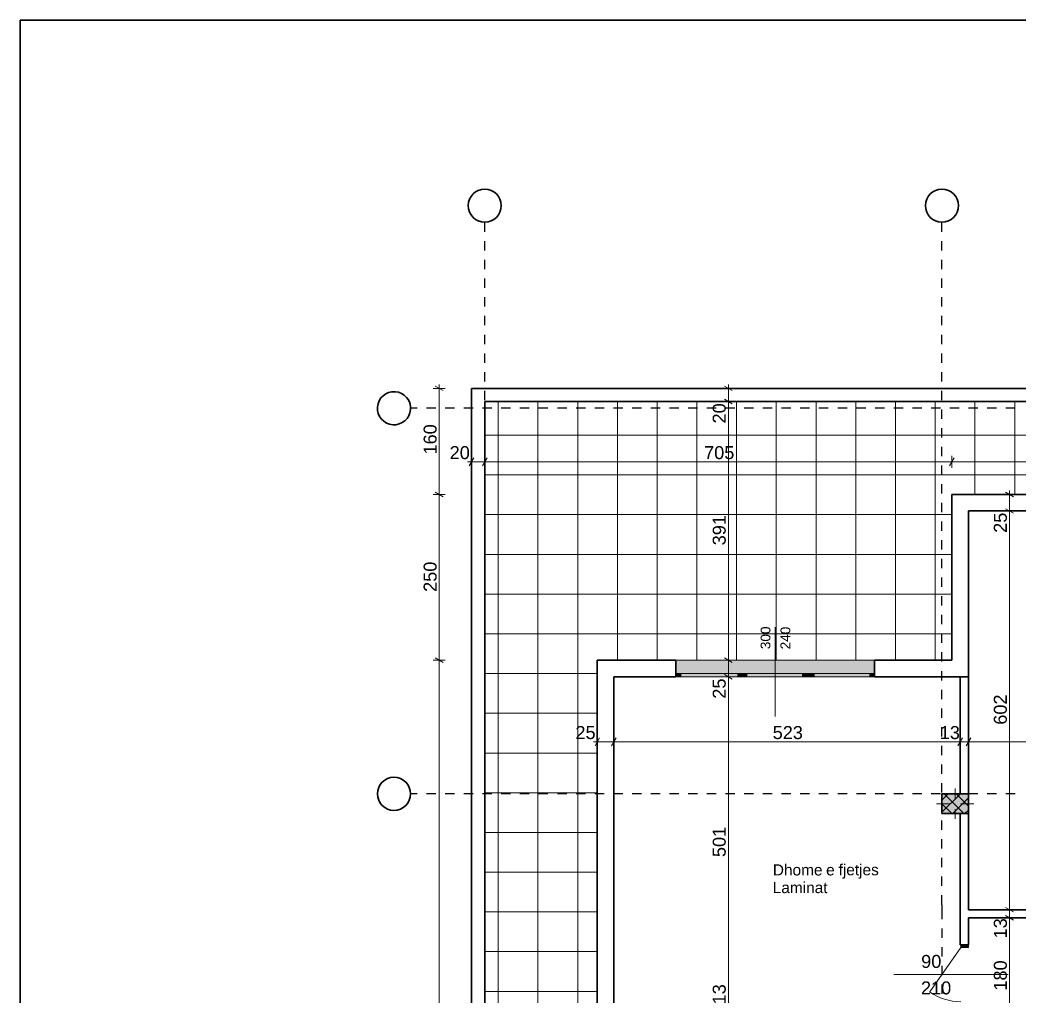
# Model space of a CAD drawing. Header units: centimetres. Extents: x -2434 to 2614, y -2658 to 878.
# Drawn here: x -2404 to -894, y -597 to 878 of the extents above; entities that cross this region are included whole.
import ezdxf

# ---------------------------------------------------------------- set-up
doc = ezdxf.new("R2010")
doc.units = ezdxf.units.CM
for name, color, linetype, true_color in [('PDF_Annotation - Text', 7, 'Continuous', 0xa80f02), ('PDF_Geometry', 7, 'Continuous', 0x999999), ('PDF_Structural - Shear', 7, 'Continuous', 0xdf0000)]:
    doc.layers.add(name, color=color, linetype=linetype, true_color=true_color)
doc.layers.add('PDF_Dimensioning - General', color=7, linetype='Continuous')
doc.layers.add('PDF_Structural - Bearing', color=7, linetype='Continuous')
doc.styles.add('PDF Arial', font='')
doc.styles.get('PDF Arial').set_extended_font_data('Arial')

msp = doc.modelspace()

# ---------------------------------------------------------------- linework, layer by layer
at = {"layer": 'PDF_Dimensioning - General', "lineweight": 13}
for points in [[(-1762, 321.1), (-1780, 321.1)], [(-1765, 317.7), (-1777, 324.6)], [(-1771, 321.1), (-1771, 327)], [(-1771, 160.9), (-1771, 321.1)], [(-1325.3, 321.1), (-1343.3, 321.1)], [(-1328.3, 317.7), (-1340.3, 324.6)], [(-1334.3, 321.1), (-1334.3, 327)], [(-1334.3, 301.1), (-1334.3, 321.1)], [(-1340.3, 304.6), (-1328.3, 297.6)], [(-1325.3, 301.1), (-1343.3, 301.1)], [(-1334.3, -89.7), (-1334.3, 301.1)], [(-1718.8, 216.2), (-1725.8, 204.2)], [(-1722.3, 201.2), (-1722.3, 219.2)], [(-1698.8, 216.2), (-1705.7, 204.2)], [(-1702.3, 201.2), (-1702.3, 219.2)], [(-993.1, 216.2), (-1000, 204.2)], [(-996.6, 201.2), (-996.6, 219.2)], [(-1728.2, 210.2), (-1722.3, 210.2)], [(-1722.3, 210.2), (-1702.3, 210.2)], [(-1702.3, 210.2), (-996.6, 210.2)], [(-996.6, 210.2), (349.5, 210.2)], [(-909.6, 160.9), (-909.6, 166.8)], [(-1762, 160.9), (-1780, 160.9)], [(-1777, 164.4), (-1765, 157.4)], [(-1771, -89.7), (-1771, 160.9)], [(-900.6, 160.9), (-918.6, 160.9)], [(-903.6, 157.4), (-915.6, 164.4)], [(-909.6, 135.9), (-909.6, 160.9)], [(-915.6, 139.3), (-903.6, 132.4)], [(-900.6, 135.9), (-918.6, 135.9)], [(-909.6, -466.6), (-909.6, 135.9)], [(-1762, -89.7), (-1780, -89.7)], [(-1777, -86.2), (-1765, -93.2)], [(-1771, -1229.6), (-1771, -89.7)], [(-1325.3, -89.7), (-1343.3, -89.7)], [(-1340.3, -86.2), (-1328.3, -93.2)], [(-1334.3, -114.7), (-1334.3, -89.7)], [(-1325.3, -114.7), (-1343.3, -114.7)], [(-1340.3, -111.3), (-1328.3, -118.2)], [(-1334.3, -616.1), (-1334.3, -114.7)], [(-1528.8, -206.8), (-1535.7, -218.8)], [(-1532.2, -221.8), (-1532.2, -203.8)], [(-1503.8, -206.8), (-1510.7, -218.8)], [(-1507.2, -221.8), (-1507.2, -203.8)], [(-980.6, -206.8), (-987.5, -218.8)], [(-984.1, -221.8), (-984.1, -203.8)], [(-968.1, -206.8), (-975, -218.8)], [(-971.6, -221.8), (-971.6, -203.8)], [(-1538.1, -212.8), (-1532.2, -212.8)], [(-1532.2, -212.8), (-1507.2, -212.8)], [(-1507.2, -212.8), (-984.1, -212.8)], [(-984.1, -212.8), (-971.6, -212.8)], [(-971.6, -212.8), (324.4, -212.8)], [(-900.6, -466.6), (-918.6, -466.6)], [(-915.6, -463.1), (-903.6, -470)], [(-909.6, -479.1), (-909.6, -466.6)], [(-900.6, -479.1), (-918.6, -479.1)], [(-915.6, -475.6), (-903.6, -482.6)], [(-909.6, -659.2), (-909.6, -479.1)]]:
    msp.add_lwpolyline(points, dxfattribs=at)
at = {"layer": 'PDF_Geometry', "color": 7, "lineweight": 35}
for points in [[(-2404.3, -2627.7), (-2404.3, 877.7)], [(-2404.3, 877.7), (2587, 877.7)]]:
    msp.add_lwpolyline(points, dxfattribs=at)
at = {"layer": 'PDF_Geometry', "color": 7, "lineweight": 13}
for points in [[(-656.6, 301.1), (-1702.3, 301.1)], [(-1702.3, 301.1), (-1702.3, -1381.2)], [(-996.6, 160.9), (-996.6, -89.7)], [(349.5, 160.9), (-996.6, 160.9)], [(349.5, 160.9), (-996.6, 160.9)], [(-996.6, 160.9), (-996.6, -89.7)], [(-1532.2, -89.7), (-1532.2, -1229.6)], [(-996.6, -89.7), (-1532.2, -89.7)], [(-996.6, -89.7), (-1532.2, -89.7)], [(-1532.2, -89.7), (-1532.2, -1229.6)]]:
    msp.add_lwpolyline(points, dxfattribs=at)
at = {"layer": 'PDF_Geometry', "lineweight": 13}
for points in [[(-1682, -1381.2), (-1682, 301.1)], [(-1621.9, -1381.2), (-1621.9, 301.1)], [(-1561.9, -1381.2), (-1561.9, 301.1)], [(-1501.9, -89.7), (-1501.9, 301.1)], [(-1441.9, -89.7), (-1441.9, 301.1)], [(-1381.8, -89.7), (-1381.8, 301.1)], [(-1321.8, -89.7), (-1321.8, 301.1)], [(-1261.8, -89.7), (-1261.8, 301.1)], [(-1201.8, -89.7), (-1201.8, 301.1)], [(-1141.8, -89.7), (-1141.8, 301.1)], [(-1081.7, -89.7), (-1081.7, 301.1)], [(-1021.7, -89.7), (-1021.7, 301.1)], [(-961.7, 160.9), (-961.7, 301.1)], [(-901.7, 160.9), (-901.7, 301.1)], [(-1702.3, 250.3), (1540.9, 250.3)], [(-1702.3, 190.3), (1540.9, 190.3)], [(-1702.3, 130.3), (-996.6, 130.3)], [(-1702.3, 70.3), (-996.6, 70.3)], [(-1702.3, 10.2), (-996.6, 10.2)], [(-1702.3, -49.8), (-996.6, -49.8)], [(-1702.3, -109.8), (-1532.2, -109.8)], [(-1702.3, -169.8), (-1532.2, -169.8)], [(-1702.3, -229.9), (-1532.2, -229.9)], [(-1702.3, -289.9), (-1532.2, -289.9)], [(-1702.3, -349.9), (-1532.2, -349.9)], [(-1702.3, -409.9), (-1532.2, -409.9)], [(-1702.3, -470), (-1532.2, -470)], [(-1702.3, -530), (-1532.2, -530)], [(-1702.3, -590), (-1532.2, -590)]]:
    msp.add_lwpolyline(points, dxfattribs=at)
at = {"layer": 'PDF_Structural - Bearing', "lineweight": 35}
for points in [[(-676.6, 321.1), (-1722.3, 321.1)], [(-1722.3, 321.1), (-1722.3, 301.1)], [(-1722.3, 301.1), (-1722.3, -1401.2)], [(-1702.3, 301.1), (-676.6, 301.1)], [(-1702.3, -1381.2), (-1702.3, 301.1)], [(-833.3, 160.9), (-996.6, 160.9)], [(-996.6, 160.9), (-996.6, 135.9)], [(-996.6, 135.9), (-996.6, -89.7)], [(-971.6, 135.9), (-833.3, 135.9)], [(-971.6, -114.7), (-971.6, 135.9)], [(-1413.4, -89.7), (-1532.2, -89.7)], [(-1532.2, -89.7), (-1532.2, -114.7)], [(-1413.4, -109.7), (-1413.4, -89.7)], [(-1413.4, -109.7), (-1413.4, -89.7)], [(-1113.3, -109.7), (-1113.3, -89.7)], [(-996.6, -89.7), (-1113.3, -89.7)], [(-1113.3, -109.7), (-1113.3, -89.7)], [(-1532.2, -114.7), (-1532.2, -1229.6)], [(-1507.2, -114.7), (-1413.4, -114.7)], [(-1507.2, -1204.6), (-1507.2, -114.7)], [(-1413.4, -114.7), (-1413.4, -109.7)], [(-1413.4, -114.7), (-1413.4, -109.7)], [(-1413.4, -114.7), (-1413.4, -109.7)], [(-1113.3, -114.7), (-1113.3, -109.7)], [(-1113.3, -114.7), (-1113.3, -109.7)], [(-1113.3, -114.7), (-1113.3, -109.7)], [(-1113.3, -114.7), (-996.6, -114.7)], [(-971.6, -114.7), (-996.6, -114.7)], [(-971.6, -114.7), (-984.1, -114.7)], [(-984.1, -114.7), (-984.1, -291.5)], [(-971.6, -291.5), (-971.6, -114.7)], [(-971.6, -291.5), (-1011.6, -291.5)], [(-1011.6, -291.5), (-1011.6, -321.5)], [(-971.6, -321.5), (-971.6, -291.5)], [(-1011.6, -321.5), (-971.6, -321.5)], [(-984.1, -321.5), (-984.1, -519.6)], [(-971.6, -466.6), (-971.6, -321.5)], [(-410, -466.6), (-971.6, -466.6)], [(-971.6, -479.1), (-194.2, -479.1)], [(-971.6, -519.6), (-971.6, -479.1)], [(-984.1, -519.6), (-984.1, -515.9)], [(-984.1, -519.6), (-984.1, -515.9)], [(-984.1, -519.6), (-984.1, -515.9)], [(-983.1, -519.6), (-984.1, -519.6)], [(-983.1, -519.6), (-984.1, -519.6)], [(-983.1, -519.6), (-984.1, -519.6)], [(-971.6, -519.6), (-983.1, -519.6)], [(-971.6, -519.6), (-983.1, -519.6)], [(-971.6, -519.6), (-983.1, -519.6)], [(-971.6, -519.6), (-971.6, -515.9)], [(-971.6, -519.6), (-971.6, -515.9)], [(-971.6, -519.6), (-971.6, -515.9)]]:
    msp.add_lwpolyline(points, dxfattribs=at)
at = {"layer": 'PDF_Structural - Bearing', "lineweight": 13}
for points in [[(-1263.4, -39.7), (-1263.4, -174.7)], [(-1011.6, -319.3), (-983.8, -291.5)], [(-1011.6, -300.9), (-1002.2, -291.5)], [(-978.4, -321.5), (-1008.4, -291.5)], [(-995.4, -321.5), (-971.6, -297.7)], [(-971.6, -310), (-990, -291.5)], [(-971.6, -291.6), (-971.6, -291.5)], [(-996.8, -321.5), (-1011.6, -306.7)], [(-977, -321.5), (-971.6, -316)], [(-1084.1, -564.6), (-911.5, -564.6)]]:
    msp.add_lwpolyline(points, dxfattribs=at)
at = {"layer": 'PDF_Structural - Bearing', "color": 30, "lineweight": 18, "true_color": 0xff6600}
for points in [[(-1413.4, -89.7), (-1113.3, -89.7)], [(-1413.4, -114.7), (-1113.3, -114.7)], [(-1320.2, -109.7), (-1405.9, -109.7)], [(-1405.9, -114.7), (-1320.2, -114.7)], [(-1222.1, -109.7), (-1306.6, -109.7)], [(-1306.6, -114.7), (-1222.1, -114.7)], [(-1120.8, -109.7), (-1204.6, -109.7)], [(-1204.6, -114.7), (-1120.8, -114.7)], [(-983.1, -523.6), (-1030.1, -590.8)]]:
    msp.add_lwpolyline(points, dxfattribs=at)
at = {"layer": 'PDF_Structural - Bearing', "color": 30, "lineweight": 20, "true_color": 0xff6600}
for points in [[(-1405.9, -109.7), (-1413.4, -109.7)], [(-1413.4, -114.7), (-1405.9, -114.7)], [(-1405.9, -114.7), (-1405.9, -109.7)], [(-1313.4, -109.7), (-1320.2, -109.7)], [(-1320.2, -109.7), (-1320.2, -114.7)], [(-1320.2, -114.7), (-1313.4, -114.7)], [(-1306.6, -109.7), (-1313.4, -109.7)], [(-1313.4, -114.7), (-1306.6, -114.7)], [(-1306.6, -114.7), (-1306.6, -109.7)], [(-1213.4, -109.7), (-1222.1, -109.7)], [(-1222.1, -109.7), (-1222.1, -114.7)], [(-1222.1, -114.7), (-1213.4, -114.7)], [(-1204.6, -109.7), (-1213.4, -109.7)], [(-1213.4, -114.7), (-1204.6, -114.7)], [(-1204.6, -114.7), (-1204.6, -109.7)], [(-1113.3, -109.7), (-1120.8, -109.7)], [(-1120.8, -109.7), (-1120.8, -114.7)], [(-1120.8, -114.7), (-1113.3, -114.7)], [(-983.1, -519.6), (-983.1, -523.6)], [(-971.6, -519.6), (-983.1, -519.6)], [(-983.1, -523.6), (-971.6, -523.6)], [(-971.6, -523.6), (-971.6, -519.6)]]:
    msp.add_lwpolyline(points, dxfattribs=at)
at = {"layer": 'PDF_Structural - Bearing', "color": 1, "lineweight": 0}
for points in [[(-991.6, -298.5), (-991.6, -283.5)], [(-999.6, -306.5), (-1019.6, -306.5)], [(-991.6, -306.5), (-991.6, -306.5)], [(-991.6, -314.5), (-991.6, -329.5)], [(-983.6, -306.5), (-963.6, -306.5)]]:
    msp.add_lwpolyline(points, dxfattribs=at)
at = {"layer": 'PDF_Structural - Bearing', "color": 30, "lineweight": 18, "true_color": 0xff6600}
msp.add_arc((-983.1, -523.6), 82.1, 235.0084, 270, dxfattribs=at)
at = {"layer": 'PDF_Structural - Bearing', "color": 7, "true_color": 0xffffff, "transparency": 33554559}
for points in [[(-1113.3, -114.7), (-1413.4, -114.7), (-1113.3, -89.7), (-1413.4, -89.7)], [(-1413.4, -114.7), (-1405.9, -114.7), (-1413.4, -109.7), (-1405.9, -109.7)], [(-1405.9, -114.7), (-1320.2, -114.7), (-1405.9, -109.7), (-1320.2, -109.7)], [(-1313.4, -109.7), (-1320.2, -109.7), (-1313.4, -114.7), (-1320.2, -114.7)], [(-1313.4, -114.7), (-1306.6, -114.7), (-1313.4, -109.7), (-1306.6, -109.7)], [(-1306.6, -114.7), (-1222.1, -114.7), (-1306.6, -109.7), (-1222.1, -109.7)], [(-1213.4, -109.7), (-1222.1, -109.7), (-1213.4, -114.7), (-1222.1, -114.7)], [(-1213.4, -114.7), (-1204.6, -114.7), (-1213.4, -109.7), (-1204.6, -109.7)], [(-1204.6, -114.7), (-1120.8, -114.7), (-1204.6, -109.7), (-1120.8, -109.7)], [(-1113.3, -109.7), (-1120.8, -109.7), (-1113.3, -114.7), (-1120.8, -114.7)], [(-971.6, -321.5), (-1011.6, -321.5), (-971.6, -291.5), (-1011.6, -291.5)], [(-983.1, -519.6), (-983.1, -523.6), (-971.6, -519.6), (-971.6, -523.6)]]:
    msp.add_solid(points, dxfattribs=at)
at = {"layer": 'PDF_Structural - Shear', "lineweight": 25}
for points in [[(-1702.3, 557.5), (-1702.3, 572.2)], [(-1011.6, 557.5), (-1011.6, 572.2)], [(-1702.3, 529.3), (-1702.3, 543.4)], [(-1011.6, 529.3), (-1011.6, 543.4)], [(-1702.3, 501.1), (-1702.3, 515.2)], [(-1011.6, 501.1), (-1011.6, 515.2)], [(-1702.3, 472.8), (-1702.3, 486.9)], [(-1011.6, 472.8), (-1011.6, 486.9)], [(-1702.3, 444.6), (-1702.3, 458.7)], [(-1011.6, 444.6), (-1011.6, 458.7)], [(-1702.3, 416.4), (-1702.3, 430.5)], [(-1011.6, 416.4), (-1011.6, 430.5)], [(-1702.3, 388.1), (-1702.3, 402.2)], [(-1011.6, 388.1), (-1011.6, 402.2)], [(-1702.3, 359.9), (-1702.3, 374)], [(-1011.6, 359.9), (-1011.6, 374)], [(-1702.3, 331.7), (-1702.3, 345.8)], [(-1011.6, 331.7), (-1011.6, 345.8)], [(-1702.3, 303.4), (-1702.3, 317.5)], [(-1011.6, 303.4), (-1011.6, 317.5)], [(-1804.4, 291.1), (-1814.4, 291.1)], [(-1776.2, 291.1), (-1790.3, 291.1)], [(-1747.9, 291.1), (-1762, 291.1)], [(-1719.7, 291.1), (-1733.8, 291.1)], [(-1691.5, 291.1), (-1705.6, 291.1)], [(-1702.3, 275.2), (-1702.3, 289.3)], [(-1663.2, 291.1), (-1677.3, 291.1)], [(-1635, 291.1), (-1649.1, 291.1)], [(-1606.8, 291.1), (-1620.9, 291.1)], [(-1578.5, 291.1), (-1592.6, 291.1)], [(-1550.3, 291.1), (-1564.4, 291.1)], [(-1522.1, 291.1), (-1536.2, 291.1)], [(-1493.8, 291.1), (-1507.9, 291.1)], [(-1465.6, 291.1), (-1479.7, 291.1)], [(-1437.4, 291.1), (-1451.5, 291.1)], [(-1409.1, 291.1), (-1423.2, 291.1)], [(-1380.9, 291.1), (-1395, 291.1)], [(-1352.7, 291.1), (-1366.8, 291.1)], [(-1324.4, 291.1), (-1338.5, 291.1)], [(-1296.2, 291.1), (-1310.3, 291.1)], [(-1268, 291.1), (-1282.1, 291.1)], [(-1239.7, 291.1), (-1253.8, 291.1)], [(-1211.5, 291.1), (-1225.6, 291.1)], [(-1183.3, 291.1), (-1197.4, 291.1)], [(-1155, 291.1), (-1169.1, 291.1)], [(-1126.8, 291.1), (-1140.9, 291.1)], [(-1098.6, 291.1), (-1112.7, 291.1)], [(-1070.3, 291.1), (-1084.4, 291.1)], [(-1042.1, 291.1), (-1056.2, 291.1)], [(-1013.9, 291.1), (-1028, 291.1)], [(-1011.6, 275.2), (-1011.6, 289.3)], [(-985.6, 291.1), (-999.7, 291.1)], [(-957.4, 291.1), (-971.5, 291.1)], [(-929.2, 291.1), (-943.3, 291.1)], [(-900.9, 291.1), (-915, 291.1)], [(-1702.3, 247), (-1702.3, 261.1)], [(-1011.6, 247), (-1011.6, 261.1)], [(-1702.3, 218.7), (-1702.3, 232.8)], [(-1011.6, 218.7), (-1011.6, 232.8)], [(-1702.3, 190.5), (-1702.3, 204.6)], [(-1011.6, 190.5), (-1011.6, 204.6)], [(-1702.3, 162.3), (-1702.3, 176.4)], [(-1011.6, 162.3), (-1011.6, 176.4)], [(-1702.3, 134), (-1702.3, 148.1)], [(-1011.6, 134), (-1011.6, 148.1)], [(-1702.3, 105.8), (-1702.3, 119.9)], [(-1011.6, 105.8), (-1011.6, 119.9)], [(-1702.3, 77.6), (-1702.3, 91.7)], [(-1011.6, 77.6), (-1011.6, 91.7)], [(-1702.3, 49.3), (-1702.3, 63.4)], [(-1011.6, 49.3), (-1011.6, 63.4)], [(-1702.3, 21.1), (-1702.3, 35.2)], [(-1011.6, 21.1), (-1011.6, 35.2)], [(-1702.3, -7.1), (-1702.3, 7)], [(-1011.6, -7.1), (-1011.6, 7)], [(-1702.3, -35.4), (-1702.3, -21.3)], [(-1011.6, -35.4), (-1011.6, -21.3)], [(-1702.3, -63.6), (-1702.3, -49.5)], [(-1011.6, -63.6), (-1011.6, -49.5)], [(-1702.3, -91.8), (-1702.3, -77.7)], [(-1011.6, -91.8), (-1011.6, -77.7)], [(-1702.3, -120.1), (-1702.3, -106)], [(-1011.6, -120.1), (-1011.6, -106)], [(-1702.3, -148.3), (-1702.3, -134.2)], [(-1011.6, -148.3), (-1011.6, -134.2)], [(-1702.3, -176.5), (-1702.3, -162.4)], [(-1011.6, -176.5), (-1011.6, -162.4)], [(-1702.3, -204.8), (-1702.3, -190.7)], [(-1011.6, -204.8), (-1011.6, -190.7)], [(-1702.3, -233), (-1702.3, -218.9)], [(-1011.6, -233), (-1011.6, -218.9)], [(-1702.3, -261.2), (-1702.3, -247.1)], [(-1011.6, -261.2), (-1011.6, -247.1)], [(-1702.3, -289.5), (-1702.3, -275.4)], [(-1011.6, -289.5), (-1011.6, -275.4)], [(-1804.4, -291.5), (-1814.4, -291.5)], [(-1776.2, -291.5), (-1790.3, -291.5)], [(-1747.9, -291.5), (-1762, -291.5)], [(-1719.7, -291.5), (-1733.8, -291.5)], [(-1691.5, -291.5), (-1705.6, -291.5)], [(-1663.2, -291.5), (-1677.3, -291.5)], [(-1635, -291.5), (-1649.1, -291.5)], [(-1606.8, -291.5), (-1620.9, -291.5)], [(-1578.5, -291.5), (-1592.6, -291.5)], [(-1550.3, -291.5), (-1564.4, -291.5)], [(-1522.1, -291.5), (-1536.2, -291.5)], [(-1493.8, -291.5), (-1507.9, -291.5)], [(-1465.6, -291.5), (-1479.7, -291.5)], [(-1437.4, -291.5), (-1451.5, -291.5)], [(-1409.1, -291.5), (-1423.2, -291.5)], [(-1380.9, -291.5), (-1395, -291.5)], [(-1352.7, -291.5), (-1366.8, -291.5)], [(-1324.4, -291.5), (-1338.5, -291.5)], [(-1296.2, -291.5), (-1310.3, -291.5)], [(-1268, -291.5), (-1282.1, -291.5)], [(-1239.7, -291.5), (-1253.8, -291.5)], [(-1211.5, -291.5), (-1225.6, -291.5)], [(-1183.3, -291.5), (-1197.4, -291.5)], [(-1155, -291.5), (-1169.1, -291.5)], [(-1126.8, -291.5), (-1140.9, -291.5)], [(-1098.6, -291.5), (-1112.7, -291.5)], [(-1070.3, -291.5), (-1084.4, -291.5)], [(-1042.1, -291.5), (-1056.2, -291.5)], [(-1013.9, -291.5), (-1028, -291.5)], [(-985.6, -291.5), (-999.7, -291.5)], [(-957.4, -291.5), (-971.5, -291.5)], [(-929.2, -291.5), (-943.3, -291.5)], [(-900.9, -291.5), (-915, -291.5)], [(-1702.3, -317.7), (-1702.3, -303.6)], [(-1011.6, -317.7), (-1011.6, -303.6)], [(-1702.3, -345.9), (-1702.3, -331.8)], [(-1011.6, -345.9), (-1011.6, -331.8)], [(-1702.3, -374.2), (-1702.3, -360.1)], [(-1011.6, -374.2), (-1011.6, -360.1)], [(-1702.3, -402.4), (-1702.3, -388.3)], [(-1011.6, -402.4), (-1011.6, -388.3)], [(-1702.3, -430.6), (-1702.3, -416.5)], [(-1011.6, -430.6), (-1011.6, -416.5)], [(-1702.3, -459.4), (-1702.3, -444.8)], [(-1011.6, -459.4), (-1011.6, -444.8)], [(-1702.3, -459.4), (-1702.3, -462.4)], [(-1702.3, -459.4), (-1702.3, -459.4)], [(-1702.3, -459.4), (-1702.3, -459.4)], [(-1702.3, -462.4), (-1702.3, -462.4)], [(-1702.3, -462.4), (-1702.3, -462.4)], [(-1702.3, -462.4), (-1702.3, -477.1)], [(-1011.6, -459.4), (-1011.6, -466.3)], [(-1011.6, -459.4), (-1011.6, -459.4)], [(-1011.6, -459.4), (-1011.6, -459.4)], [(-1011.6, -466.3), (-1011.6, -466.3)], [(-1011.6, -466.3), (-1011.6, -466.3)], [(-1011.6, -466.3), (-1011.6, -481)], [(-1702.3, -491.2), (-1702.3, -505.4)], [(-1011.6, -495.1), (-1011.6, -509.2)], [(-1702.3, -519.5), (-1702.3, -533.6)], [(-1011.6, -523.3), (-1011.6, -537.4)], [(-1702.3, -547.7), (-1702.3, -561.8)], [(-1011.6, -551.6), (-1011.6, -565.7)], [(-1702.3, -575.9), (-1702.3, -590.1)], [(-1011.6, -579.8), (-1011.6, -593.9)]]:
    msp.add_lwpolyline(points, dxfattribs=at)
at = {"layer": 'PDF_Structural - Shear', "color": 7, "lineweight": 35}
for centre in [(-1011.6, 597.2), (-1839.4, -291.5)]:
    msp.add_circle(centre, 25, dxfattribs=at)
for centre, major_axis, ratio in [((-1702.3, 597.2), (0, -25), 0.999937), ((-1839.4, 291.1), (-25, 1.8), 0.999953)]:
    msp.add_ellipse(centre, major_axis=major_axis, ratio=ratio, dxfattribs=at)

# ---------------------------------------------------------------- texts
at = {"layer": 'PDF_Annotation - Text', "char_height": 16.695, "attachment_point": 7, "style": 'PDF Arial'}
for s, insert in [('\\W0.999232;Dhome', (-1267.1, -415.1)), ('\\W1.001205;e', (-1186.6, -415.1)), ('\\W0.997411;fjetjes', (-1167.8, -419.7)), ('\\W0.998109;Laminat', (-1267.2, -441.8))]:
    msp.add_mtext(s, dxfattribs=dict(at, insert=insert))
at = {"layer": 'PDF_Dimensioning - General', "char_height": 19.642, "attachment_point": 7, "rotation": 90, "style": 'PDF Arial'}
for s, insert in [('\\W0.998735;20', (-1338, 268.1)), ('\\W0.998111;160', (-1774.7, 221.2)), ('\\W0.997762;391', (-1338, 84)), ('\\W0.998920;25', (-913.3, 102.8)), ('\\W0.997829;250', (-1774.7, 13.6)), ('\\W0.998920;25', (-1338, -147.8)), ('\\W0.997621;602', (-913.3, -187.1)), ('\\W0.997267;501', (-1338, -387.1)), ('\\W0.998309;13', (-913.3, -510)), ('\\W0.998111;180', (-913.3, -588.9)), ('\\W0.998309;13', (-1338, -609.7))]:
    msp.add_mtext(s, dxfattribs=dict(at, insert=insert))
at = {"layer": 'PDF_Dimensioning - General', "char_height": 19.642, "attachment_point": 7, "style": 'PDF Arial'}
for s, insert in [('\\W0.998735;20', (-1755.3, 213.9)), ('\\W0.997822;705', (-1370.9, 213.9)), ('\\W0.998920;25', (-1565.3, -209.1)), ('\\W0.997370;523', (-1267.3, -209.1)), ('\\W0.998309;13', (-1014.9, -209.1))]:
    msp.add_mtext(s, dxfattribs=dict(at, insert=insert))
at = {"layer": 'PDF_Structural - Bearing', "char_height": 14.731, "attachment_point": 7, "rotation": 89.9, "style": 'PDF Arial'}
for s, insert in [('\\W0.998396;300', (-1270.6, -73)), ('\\W0.997829;240', (-1240.6, -73.3))]:
    msp.add_mtext(s, dxfattribs=dict(at, insert=insert))
at = {"layer": 'PDF_Structural - Bearing', "char_height": 19.642, "attachment_point": 7, "style": 'PDF Arial'}
for s, insert in [('\\W0.998922;90', (-1043, -554.9)), ('\\W0.997829;210', (-1043.3, -594.9))]:
    msp.add_mtext(s, dxfattribs=dict(at, insert=insert))

doc.saveas('drawing.dxf')
